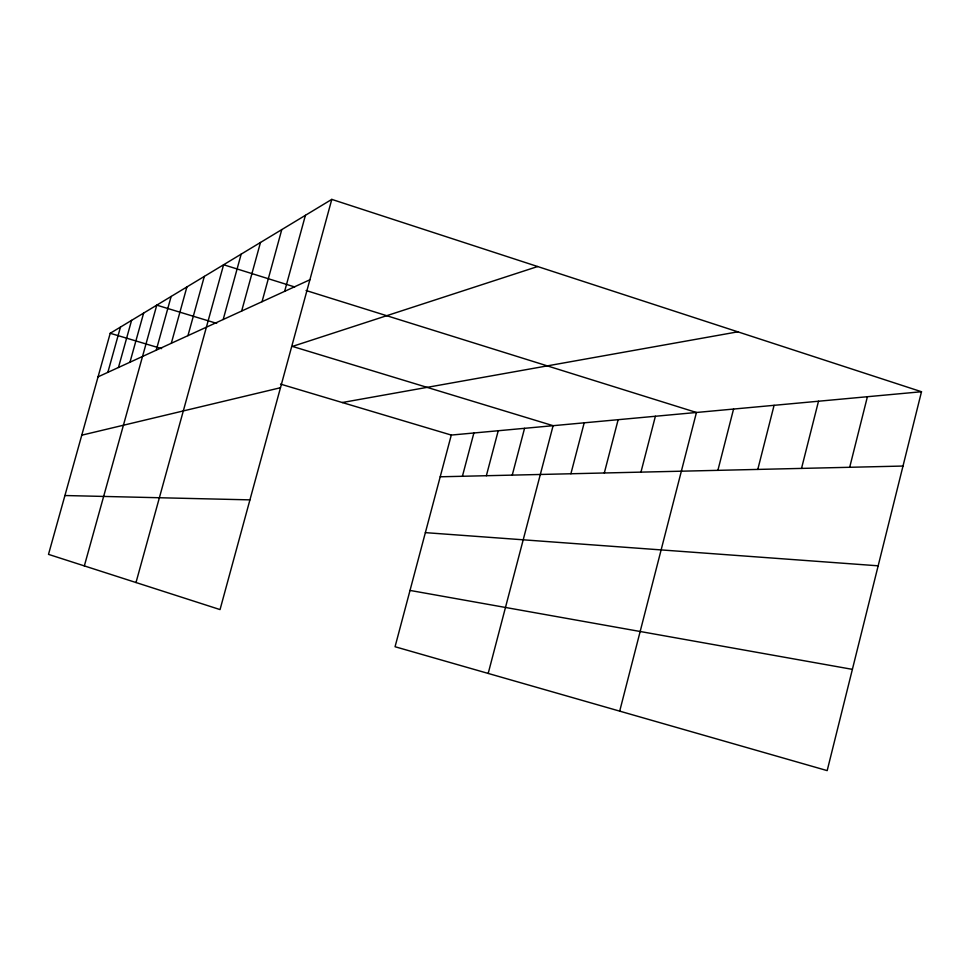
<?xml version="1.0" encoding="UTF-8"?>
<svg xmlns="http://www.w3.org/2000/svg" width="970" height="970" viewBox="0 0 970 970"><rect width="100%" height="100%" fill="white"/><g stroke="black" fill="none" stroke-linecap="round" stroke-linejoin="round"><path stroke-width="1.45" d="M921.5 391.734L827.18 770.616L395.057 646.735L451.292 435.069L921.5 391.734L331.788 199.383L110.216 333.28L48.5 554.367L220.044 609.584L331.788 199.383M849.696 467.285L867.398 396.718M801.523 468.413L818.498 401.228M757.788 469.419L774.084 405.327M717.885 470.353L733.562 409.061M640.952 472.135L655.393 416.263M619.697 711.131L696.448 412.48L306.071 290.515M604.31 472.984L618.145 419.695M488.189 673.435L553.106 425.684L292.431 346.411L537.659 266.532M570.893 473.76L584.195 422.823M512.245 475.118L524.552 428.328M462.411 476.282L473.881 432.996M486.358 475.724L498.228 430.753M241.651 311.043L260.481 242.476M262.033 301.694L281.773 229.599M284.646 291.339L305.417 215.316M187.95 335.644L204.318 276.414M136.006 582.534L223.609 264.749L294.698 286.962M223.197 319.494L241.178 254.14M129.968 362.222L143.633 313.08M84.341 565.91L156.776 305.15L216.674 323.362M156.243 350.182L171.132 296.468M171.314 343.271L186.907 286.938M107.852 372.359L120.474 327.072M118.461 367.497L131.58 320.367M98.055 376.845L309.891 279.772M81.771 435.178L280.475 387.733M342.252 402.526L737.843 331.825M440.21 476.791L902.997 466.049M64.929 495.524L249.933 499.865M425.369 532.639L878.165 565.813M410.019 590.427L852.387 669.361M110.216 333.28L161.602 348.618M280.488 384.096L451.292 435.069"/></g></svg>
